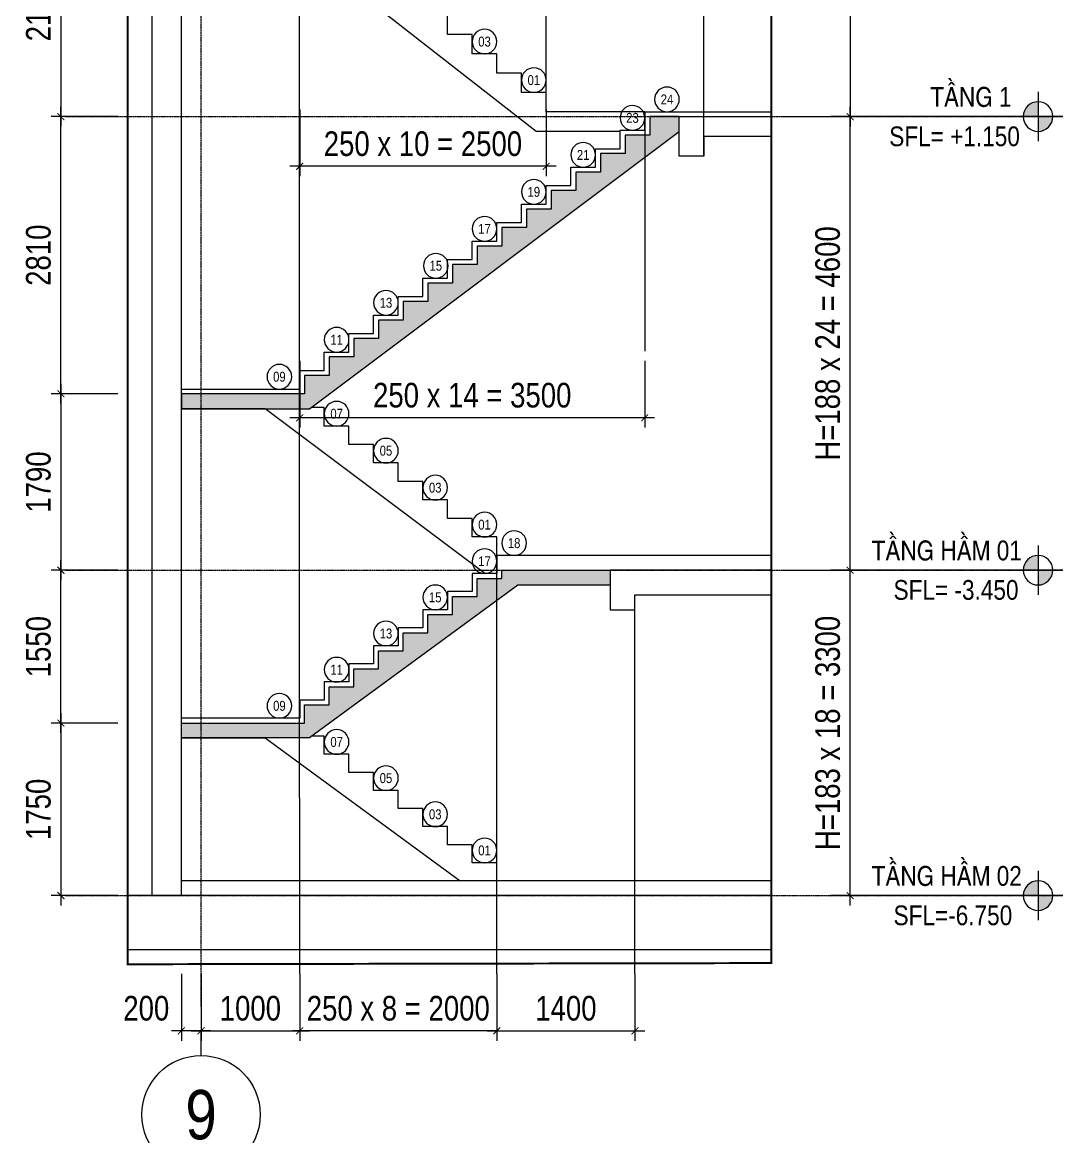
# Model space of a CAD drawing. Header units: millimetres. Extents: x 379264 to 1158416, y -283062 to 356890.
# Drawn here: x 848044 to 853320, y -21047 to -15396 of the extents above; entities that cross this region are included whole.
import ezdxf
from ezdxf.enums import TextEntityAlignment as Align

# ---------------------------------------------------------------- set-up
doc = ezdxf.new("R2010")
doc.units = ezdxf.units.MM
for name, pattern in [('BLOCK B - CHI TIET THANG 5$0$HIDDEN', [0.375, 0.25, -0.125]), ('CENTER', [2, 1.25, -0.25, 0.25, -0.25]), ('DASHED2', [0.375, 0.25, -0.125])]:
    doc.linetypes.add(name, pattern=pattern)
for name, color, linetype in [('02PM. TEXT B', 4, 'Continuous'), ('03PM. TEXT C', 1, 'Continuous'), ('05PM. FRAME', 4, 'Continuous'), ('11PM. DIM', 2, 'Continuous'), ('12PM. GRID', 8, 'CENTER'), ('13PM. HATCH', 8, 'Continuous'), ('BLOCK A - CHI TIET THANG 1$0$Ky hieu Truc', 1, 'Continuous'), ('BLOCK B - CHI TIET THANG 5$0$Hatch vat lieu', 252, 'Continuous'), ('BLOCK B - CHI TIET THANG 5$0$Number Step', 94, 'Continuous')]:
    doc.layers.add(name, color=color, linetype=linetype)
doc.styles.add('[PMDC2013]STYLE', font='arial.ttf', dxfattribs={"width": 0.8})
doc.styles.add('BLOCK A - CHI TIET THANG 1$0$VNI-HelveC', font='VHELVCN_0.TTF')
doc.styles.add('BLOCK B - CHI TIET THANG 5$0$VNI-HelveCB', font='VHELVCB_0.TTF')
doc.dimstyles.new('BLOCK A - CHI TIET THANG 1$0$Dim 50 (A1-A2)', dxfattribs={"dimscale": 50, "dimtxt": 2.5, "dimasz": 0.7, "dimexe": 1, "dimexo": 1, "dimgap": 1, "dimtad": 1, "dimdec": 0, "dimzin": 12, "dimdsep": 46, "dimtxsty": '[PMDC2013]STYLE', "dimblk": 'ARCHTICK', "dimcen": 0, "dimdle": 1, "dimclrd": 2, "dimclre": 2, "dimclrt": 4, "dimadec": 0, "dimazin": 0, "dimtfac": 1, "dimtdec": 0, "dimtix": 1, "dimtmove": 2, "dimatfit": 3, "dimldrblk": 'ARCHTICK', "dimfxl": 1, "dimtolj": 1, "dimtzin": 0, "dimarcsym": 0})
pattern_1 = [(82.5, (823626.177, -20595.447), (-26.8036, 25.106512), [0, -28.956, 0, -32.385, 0, -30.95625]), (52.5, (823626.177, -20595.447), (-14.17582, 61.85496), [0, -15.621, 0, -26.0985, 0, -10.00125]), (12.5, (823609.608, -20612.015), (41.872487, 42.024923), [0, -9.525, 0, -34.29, 0, -44.7675]), (2.5, (823609.61, -20612.015), (28.67108, 52.31631), [0, -4.7625, 0, -22.479, 0, -25.7175])]

# ---------------------------------------------------------------- blocks, each defined once
blk = doc.blocks.new('BLOCK B - CHI TIET THANG 5$0$Number Step')
at = {"color": 0, "linetype": 'ByBlock'}
blk.add_circle((0, 0), 2.5, dxfattribs=at)
at = {"color": 0, "linetype": 'ByBlock', "lineweight": -2, "style": 'BLOCK B - CHI TIET THANG 5$0$VNI-HelveCB'}
blk.add_attdef('TEXT', text='', height=2, dxfattribs=at).set_placement((0, 0), align=Align.MIDDLE)
blk = doc.blocks.new('_ArchTick')
at = {"color": 0, "linetype": 'ByBlock', "const_width": 0.15}
blk.add_lwpolyline([(-0.5, -0.5), (0.5, 0.5)], dxfattribs=at)
blk = doc.blocks.new('*D761')
at = {"layer": '11PM. DIM', "color": 2, "lineweight": -2, "transparency": 16777216}
for p, q in [((852242.3, -19874.3), (852242.3, -18124.3)), ((851892.3, -18174.3), (852292.3, -18174.3)), ((852218.7, -19824.3), (852292.3, -19824.3))]:
    blk.add_line(p, q, dxfattribs=at)
at = {"layer": 'Defpoints', "color": 0, "transparency": 16777216}
for p in [(851842.3, -18174.3), (852242.3, -18174.3), (852168.7, -19824.3)]:
    blk.add_point(p, dxfattribs=at)
at = {"layer": '11PM. DIM', "color": 2, "lineweight": -2, "transparency": 16777216, "xscale": 35, "yscale": 35, "zscale": 35}
for p, rotation in [((852242.3, -18174.3), 90), ((852242.3, -19824.3), 270)]:
    blk.add_blockref('_ArchTick', p, dxfattribs=dict(at, rotation=rotation))
at = {"layer": '11PM. DIM', "color": 4, "transparency": 16777216, "insert": (852128.5, -18999.3), "char_height": 125, "attachment_point": 5, "rotation": 90, "style": '[PMDC2013]STYLE'}
blk.add_mtext('\\A1;H=183 x 18 = 3300', dxfattribs=at)
blk = doc.blocks.new('*D762')
at = {"layer": '11PM. DIM', "color": 2, "lineweight": -2, "transparency": 16777216}
for p, q in [((852242.3, -13674.3), (852242.3, -15924.3)), ((851892.3, -13724.3), (852292.3, -13724.3)), ((851892.3, -15874.3), (852292.3, -15874.3))]:
    blk.add_line(p, q, dxfattribs=at)
at = {"layer": 'Defpoints', "color": 0, "transparency": 16777216}
for p in [(851842.3, -13724.3), (851842.3, -15874.3), (852242.3, -15874.3)]:
    blk.add_point(p, dxfattribs=at)
at = {"layer": '11PM. DIM', "color": 2, "lineweight": -2, "transparency": 16777216, "xscale": 35, "yscale": 35, "zscale": 35}
for p, rotation in [((852242.3, -13724.3), 90), ((852242.3, -15874.3), 270)]:
    blk.add_blockref('_ArchTick', p, dxfattribs=dict(at, rotation=rotation))
at = {"layer": '11PM. DIM', "color": 4, "transparency": 16777216, "insert": (852128.5, -14799.3), "char_height": 125, "attachment_point": 5, "rotation": 90, "style": '[PMDC2013]STYLE'}
blk.add_mtext('\\A1;195 x 22 = 4300', dxfattribs=at)
blk = doc.blocks.new('*D763')
at = {"layer": '11PM. DIM', "color": 2, "lineweight": -2, "transparency": 16777216}
for p, q in [((851892.3, -15874.4), (852292.3, -15874.4)), ((852242.3, -18224.3), (852242.3, -15824.4)), ((852231.4, -18174.3), (852192.3, -18174.3))]:
    blk.add_line(p, q, dxfattribs=at)
at = {"layer": 'Defpoints', "color": 0, "transparency": 16777216}
for p in [(851842.3, -15874.4), (852242.3, -15874.4), (852281.4, -18174.3)]:
    blk.add_point(p, dxfattribs=at)
at = {"layer": '11PM. DIM', "color": 2, "lineweight": -2, "transparency": 16777216, "xscale": 35, "yscale": 35, "zscale": 35}
for p, rotation in [((852242.3, -15874.4), 90), ((852242.3, -18174.3), 270)]:
    blk.add_blockref('_ArchTick', p, dxfattribs=dict(at, rotation=rotation))
at = {"layer": '11PM. DIM', "color": 4, "transparency": 16777216, "insert": (852128.5, -17024.3), "char_height": 125, "attachment_point": 5, "rotation": 90, "style": '[PMDC2013]STYLE'}
blk.add_mtext('\\A1;H=188 x 24 = 4600', dxfattribs=at)
blk = doc.blocks.new('BLOCK A - CHI TIET THANG 1$0$Level')
at = {"linetype": 'ByBlock'}
h = blk.add_hatch(color=0, dxfattribs=at)
h.paths.add_polyline_path([(0, 1.5), (0, 0), (1.5, 0, 0.414214)])
h.paths.add_polyline_path([(0, 0), (-1.5, 0, 0.414214), (0, -1.5)])
at = {"color": 0, "linetype": 'ByBlock'}
for p, q in [((0, 2.5), (0, -2.5)), ((-2.5, 0), (21, 0))]:
    blk.add_line(p, q, dxfattribs=at)
blk.add_circle((0, 0), 1.5, dxfattribs=at)
at = {"color": 0, "linetype": 'ByBlock', "lineweight": -2, "style": 'BLOCK A - CHI TIET THANG 1$0$VNI-HelveC'}
for tag, p in [('FLOOR', (2.5, 1)), ('LEVEL', (2.5, -3))]:
    blk.add_attdef(tag, p, '', height=2, dxfattribs=at)
blk = doc.blocks.new('BLOCK A - CHI TIET THANG 1$0$HTT-Grid')
at = {"layer": '05PM. FRAME', "linetype": 'ByBlock', "lineweight": -2}
blk.add_line((0, -2.5), (0, 0), dxfattribs=at)
blk.add_circle((0, -8.5), 6, dxfattribs=at)
at = {"layer": '03PM. TEXT C', "linetype": 'ByBlock', "lineweight": -2, "style": '[PMDC2013]STYLE', "width": 0.8}
blk.add_attdef('GRID', text='', height=5, dxfattribs=at).set_placement((0, -8.5), align=Align.MIDDLE)
blk = doc.blocks.new('*D767')
at = {"layer": '11PM. DIM', "color": 2, "lineweight": -2, "transparency": 16777216}
for p, q in [((848950.8, -20221.6), (848950.8, -20559.8)), ((849450.8, -20221.6), (849450.8, -20559.8)), ((848900.8, -20509.8), (849500.8, -20509.8))]:
    blk.add_line(p, q, dxfattribs=at)
at = {"layer": 'Defpoints', "color": 0, "transparency": 16777216}
for p in [(848950.8, -20171.6), (849450.8, -20171.6), (849450.8, -20509.8)]:
    blk.add_point(p, dxfattribs=at)
at = {"layer": '11PM. DIM', "color": 2, "lineweight": -2, "transparency": 16777216, "xscale": 35, "yscale": 35, "zscale": 35, "rotation": 180}
blk.add_blockref('_ArchTick', (848950.8, -20509.8), dxfattribs=at)
at = {"layer": '11PM. DIM', "color": 2, "lineweight": -2, "transparency": 16777216, "xscale": 35, "yscale": 35, "zscale": 35}
blk.add_blockref('_ArchTick', (849450.8, -20509.8), dxfattribs=at)
at = {"layer": '11PM. DIM', "color": 4, "transparency": 16777216, "insert": (849200.8, -20396), "char_height": 125, "attachment_point": 5, "style": '[PMDC2013]STYLE'}
blk.add_mtext('\\A1;1000', dxfattribs=at)
blk = doc.blocks.new('*D768')
at = {"layer": '11PM. DIM', "color": 2, "lineweight": -2, "transparency": 16777216}
for p, q in [((848850.8, -20221.6), (848850.8, -20559.8)), ((848950.8, -20221.6), (848950.8, -20559.8)), ((849000.8, -20509.8), (848800.8, -20509.8))]:
    blk.add_line(p, q, dxfattribs=at)
at = {"layer": 'Defpoints', "color": 0, "transparency": 16777216}
for p in [(848850.8, -20171.6), (848950.8, -20171.6), (848850.8, -20509.8)]:
    blk.add_point(p, dxfattribs=at)
at = {"layer": '11PM. DIM', "color": 2, "lineweight": -2, "transparency": 16777216, "xscale": 35, "yscale": 35, "zscale": 35, "rotation": 180}
blk.add_blockref('_ArchTick', (848850.8, -20509.8), dxfattribs=at)
at = {"layer": '11PM. DIM', "color": 2, "lineweight": -2, "transparency": 16777216, "xscale": 35, "yscale": 35, "zscale": 35}
blk.add_blockref('_ArchTick', (848950.8, -20509.8), dxfattribs=at)
at = {"layer": '11PM. DIM', "color": 4, "transparency": 16777216, "insert": (848673.1, -20396), "char_height": 125, "attachment_point": 5, "style": '[PMDC2013]STYLE'}
blk.add_mtext('\\A1;200', dxfattribs=at)
blk = doc.blocks.new('*D770')
at = {"layer": '11PM. DIM', "color": 2, "lineweight": -2, "transparency": 16777216}
for p, q in [((848240.1, -18899.3), (848240.1, -19874.1)), ((848528.3, -18949.3), (848190.1, -18949.3)), ((848528.3, -19824.1), (848190.1, -19824.1))]:
    blk.add_line(p, q, dxfattribs=at)
at = {"layer": 'Defpoints', "color": 0, "transparency": 16777216}
for p in [(848578.3, -18949.3), (848240.1, -19824.1), (848578.3, -19824.1)]:
    blk.add_point(p, dxfattribs=at)
at = {"layer": '11PM. DIM', "color": 2, "lineweight": -2, "transparency": 16777216, "xscale": 35, "yscale": 35, "zscale": 35}
for p, rotation in [((848240.1, -18949.3), 90), ((848240.1, -19824.1), 270)]:
    blk.add_blockref('_ArchTick', p, dxfattribs=dict(at, rotation=rotation))
at = {"layer": '11PM. DIM', "color": 4, "transparency": 16777216, "insert": (848126.3, -19386.7), "char_height": 125, "attachment_point": 5, "rotation": 90, "style": '[PMDC2013]STYLE'}
blk.add_mtext('\\A1;1750', dxfattribs=at)
blk = doc.blocks.new('*D771')
at = {"layer": '11PM. DIM', "color": 2, "lineweight": -2, "transparency": 16777216}
for p, q in [((848240.1, -18999.3), (848240.1, -18124.3)), ((848528.3, -18174.3), (848190.1, -18174.3)), ((848528.3, -18949.3), (848190.1, -18949.3))]:
    blk.add_line(p, q, dxfattribs=at)
at = {"layer": 'Defpoints', "color": 0, "transparency": 16777216}
for p in [(848240.1, -18174.3), (848578.3, -18174.3), (848578.3, -18949.3)]:
    blk.add_point(p, dxfattribs=at)
at = {"layer": '11PM. DIM', "color": 2, "lineweight": -2, "transparency": 16777216, "xscale": 35, "yscale": 35, "zscale": 35}
for p, rotation in [((848240.1, -18174.3), 90), ((848240.1, -18949.3), 270)]:
    blk.add_blockref('_ArchTick', p, dxfattribs=dict(at, rotation=rotation))
at = {"layer": '11PM. DIM', "color": 4, "transparency": 16777216, "insert": (848126.3, -18561.8), "char_height": 125, "attachment_point": 5, "rotation": 90, "style": '[PMDC2013]STYLE'}
blk.add_mtext('\\A1;1550', dxfattribs=at)
blk = doc.blocks.new('*D772')
at = {"layer": '11PM. DIM', "color": 2, "lineweight": -2, "transparency": 16777216}
for p, q in [((848240.1, -17229.5), (848240.1, -18224.3)), ((848528.3, -17279.5), (848190.1, -17279.5)), ((848528.3, -18174.3), (848190.1, -18174.3))]:
    blk.add_line(p, q, dxfattribs=at)
at = {"layer": 'Defpoints', "color": 0, "transparency": 16777216}
for p in [(848578.3, -17279.5), (848240.1, -18174.3), (848578.3, -18174.3)]:
    blk.add_point(p, dxfattribs=at)
at = {"layer": '11PM. DIM', "color": 2, "lineweight": -2, "transparency": 16777216, "xscale": 35, "yscale": 35, "zscale": 35}
for p, rotation in [((848240.1, -17279.5), 90), ((848240.1, -18174.3), 270)]:
    blk.add_blockref('_ArchTick', p, dxfattribs=dict(at, rotation=rotation))
at = {"layer": '11PM. DIM', "color": 4, "transparency": 16777216, "insert": (848126.3, -17726.9), "char_height": 125, "attachment_point": 5, "rotation": 90, "style": '[PMDC2013]STYLE'}
blk.add_mtext('\\A1;1790', dxfattribs=at)
blk = doc.blocks.new('*D773')
at = {"layer": '11PM. DIM', "color": 2, "lineweight": -2, "transparency": 16777216}
for p, q in [((848528.3, -15874.3), (848190.1, -15874.3)), ((848240.1, -17329.5), (848240.1, -15824.3)), ((848528.3, -17279.5), (848190.1, -17279.5))]:
    blk.add_line(p, q, dxfattribs=at)
at = {"layer": 'Defpoints', "color": 0, "transparency": 16777216}
for p in [(848240.1, -15874.3), (848578.3, -15874.3), (848578.3, -17279.5)]:
    blk.add_point(p, dxfattribs=at)
at = {"layer": '11PM. DIM', "color": 2, "lineweight": -2, "transparency": 16777216, "xscale": 35, "yscale": 35, "zscale": 35}
for p, rotation in [((848240.1, -15874.3), 90), ((848240.1, -17279.5), 270)]:
    blk.add_blockref('_ArchTick', p, dxfattribs=dict(at, rotation=rotation))
at = {"layer": '11PM. DIM', "color": 4, "transparency": 16777216, "insert": (848126.3, -16576.9), "char_height": 125, "attachment_point": 5, "rotation": 90, "style": '[PMDC2013]STYLE'}
blk.add_mtext('\\A1;2810', dxfattribs=at)
blk = doc.blocks.new('*D774')
at = {"layer": '11PM. DIM', "color": 2, "lineweight": -2, "transparency": 16777216}
for p, q in [((848528.3, -14799.3), (848190.1, -14799.3)), ((848240.1, -14749.3), (848240.1, -15924.3)), ((848528.3, -15874.3), (848190.1, -15874.3))]:
    blk.add_line(p, q, dxfattribs=at)
at = {"layer": 'Defpoints', "color": 0, "transparency": 16777216}
for p in [(848578.3, -14799.3), (848240.1, -15874.3), (848578.3, -15874.3)]:
    blk.add_point(p, dxfattribs=at)
at = {"layer": '11PM. DIM', "color": 2, "lineweight": -2, "transparency": 16777216, "xscale": 35, "yscale": 35, "zscale": 35}
for p, rotation in [((848240.1, -14799.3), 90), ((848240.1, -15874.3), 270)]:
    blk.add_blockref('_ArchTick', p, dxfattribs=dict(at, rotation=rotation))
at = {"layer": '11PM. DIM', "color": 4, "transparency": 16777216, "insert": (848126.3, -15336.8), "char_height": 125, "attachment_point": 5, "rotation": 90, "style": '[PMDC2013]STYLE'}
blk.add_mtext('\\A1;2150', dxfattribs=at)
blk = doc.blocks.new('*D784')
at = {"layer": '11PM. DIM', "color": 2, "lineweight": -2, "transparency": 16777216}
for p, q in [((849450.8, -20221.6), (849450.8, -20559.8)), ((850450.8, -20221.6), (850450.8, -20559.8)), ((849450.8, -20509.8), (849415.8, -20509.8)), ((850450.8, -20509.8), (849450.8, -20509.8)), ((850450.8, -20509.8), (850485.8, -20509.8))]:
    blk.add_line(p, q, dxfattribs=at)
at = {"layer": 'Defpoints', "color": 0, "transparency": 16777216}
for p in [(849450.8, -20171.6), (850450.8, -20171.6), (849450.8, -20509.8)]:
    blk.add_point(p, dxfattribs=at)
at = {"layer": '11PM. DIM', "color": 2, "lineweight": -2, "transparency": 16777216, "xscale": 35, "yscale": 35, "zscale": 35}
blk.add_blockref('_ArchTick', (849450.8, -20509.8), dxfattribs=at)
at = {"layer": '11PM. DIM', "color": 2, "lineweight": -2, "transparency": 16777216, "xscale": 35, "yscale": 35, "zscale": 35, "rotation": 180}
blk.add_blockref('_ArchTick', (850450.8, -20509.8), dxfattribs=at)
at = {"layer": '11PM. DIM', "color": 4, "transparency": 16777216, "insert": (849950.8, -20396), "char_height": 125, "attachment_point": 5, "style": '[PMDC2013]STYLE'}
blk.add_mtext('\\A1;250 x 8 = 2000', dxfattribs=at)
blk = doc.blocks.new('*D785')
at = {"layer": '11PM. DIM', "color": 2, "lineweight": -2, "transparency": 16777216}
for p, q in [((850450.8, -20221.6), (850450.8, -20559.8)), ((851150.9, -20221.6), (851150.9, -20559.8)), ((850400.8, -20509.8), (851200.9, -20509.8))]:
    blk.add_line(p, q, dxfattribs=at)
at = {"layer": 'Defpoints', "color": 0, "transparency": 16777216}
for p in [(850450.8, -20171.6), (851150.9, -20171.6), (851150.9, -20509.8)]:
    blk.add_point(p, dxfattribs=at)
at = {"layer": '11PM. DIM', "color": 2, "lineweight": -2, "transparency": 16777216, "xscale": 35, "yscale": 35, "zscale": 35, "rotation": 180}
blk.add_blockref('_ArchTick', (850450.8, -20509.8), dxfattribs=at)
at = {"layer": '11PM. DIM', "color": 2, "lineweight": -2, "transparency": 16777216, "xscale": 35, "yscale": 35, "zscale": 35}
blk.add_blockref('_ArchTick', (851150.9, -20509.8), dxfattribs=at)
at = {"layer": '11PM. DIM', "color": 4, "transparency": 16777216, "insert": (850800.9, -20396), "char_height": 125, "attachment_point": 5, "style": '[PMDC2013]STYLE'}
blk.add_mtext('\\A1;1400', dxfattribs=at)
blk = doc.blocks.new('*D786')
at = {"layer": '11PM. DIM', "color": 2, "lineweight": -2, "transparency": 16777216}
for p, q in [((849450.8, -17113.2), (849450.8, -17451.3)), ((851200.8, -17113.2), (851200.8, -17451.3)), ((851250.8, -17401.3), (849400.8, -17401.3))]:
    blk.add_line(p, q, dxfattribs=at)
at = {"layer": 'Defpoints', "color": 0, "transparency": 16777216}
for p in [(849450.8, -17063.2), (851200.8, -17063.2), (849450.8, -17401.3)]:
    blk.add_point(p, dxfattribs=at)
at = {"layer": '11PM. DIM', "color": 2, "lineweight": -2, "transparency": 16777216, "xscale": 35, "yscale": 35, "zscale": 35, "rotation": 180}
blk.add_blockref('_ArchTick', (849450.8, -17401.3), dxfattribs=at)
at = {"layer": '11PM. DIM', "color": 2, "lineweight": -2, "transparency": 16777216, "xscale": 35, "yscale": 35, "zscale": 35}
blk.add_blockref('_ArchTick', (851200.8, -17401.3), dxfattribs=at)
at = {"layer": '11PM. DIM', "color": 4, "transparency": 16777216, "insert": (850325.8, -17287.5), "char_height": 125, "attachment_point": 5, "style": '[PMDC2013]STYLE'}
blk.add_mtext('\\A1;250 x 14 = 3500', dxfattribs=at)
blk = doc.blocks.new('*D787')
at = {"layer": '11PM. DIM', "color": 2, "lineweight": -2, "transparency": 16777216}
for p, q in [((849450.8, -15837.8), (849450.8, -16176)), ((850700.8, -15837.8), (850700.8, -16176)), ((850750.8, -16126), (849400.8, -16126))]:
    blk.add_line(p, q, dxfattribs=at)
at = {"layer": 'Defpoints', "color": 0, "transparency": 16777216}
for p in [(849450.8, -15787.8), (850700.8, -15787.8), (849450.8, -16126)]:
    blk.add_point(p, dxfattribs=at)
at = {"layer": '11PM. DIM', "color": 2, "lineweight": -2, "transparency": 16777216, "xscale": 35, "yscale": 35, "zscale": 35, "rotation": 180}
blk.add_blockref('_ArchTick', (849450.8, -16126), dxfattribs=at)
at = {"layer": '11PM. DIM', "color": 2, "lineweight": -2, "transparency": 16777216, "xscale": 35, "yscale": 35, "zscale": 35}
blk.add_blockref('_ArchTick', (850700.8, -16126), dxfattribs=at)
at = {"layer": '11PM. DIM', "color": 4, "transparency": 16777216, "insert": (850075.8, -16012.2), "char_height": 125, "attachment_point": 5, "style": '[PMDC2013]STYLE'}
blk.add_mtext('\\A1;250 x 10 = 2500', dxfattribs=at)

msp = doc.modelspace()

# ---------------------------------------------------------------- hatches: boundary and pattern name
at = {"layer": '13PM. HATCH'}
h = msp.add_hatch(dxfattribs=at)
h.set_pattern_fill('AR-SAND', color=256, scale=0.75, angle=45, style=0)
h.set_pattern_definition(pattern_1)
h.paths.add_polyline_path([(851375.81, -15949.28), (851375.81, -15874.28), (851225.81, -15874.28), (851225.81, -15968.03), (851100.81, -15968.03), (851100.81, -16061.78), (850975.81, -16061.78), (850975.81, -16155.53), (850850.81, -16155.53), (850850.81, -16249.28), (850725.81, -16249.28), (850725.81, -16343.03), (850600.81, -16343.03), (850600.81, -16436.78), (850475.81, -16436.78), (850475.81, -16530.53), (850350.81, -16530.53), (850350.81, -16624.28), (850225.81, -16624.28), (850225.81, -16718.03), (850100.81, -16718.03), (850100.81, -16811.78), (849975.81, -16811.78), (849975.81, -16905.53), (849850.81, -16905.53), (849850.81, -16999.28), (849725.81, -16999.28), (849725.81, -17093.03), (849600.81, -17093.03), (849600.81, -17186.78), (849475.81, -17186.78), (849475.81, -17280.53), (848850.81, -17280.53), (848850.81, -17355.53), (849500.81, -17355.53)])
h = msp.add_hatch(dxfattribs=at)
h.set_pattern_fill('AR-SAND', color=256, scale=0.75, angle=45, style=0)
h.set_pattern_definition(pattern_1)
h.paths.add_polyline_path([(851025.81, -18249.28), (850557.18, -18249.28), (849500.36, -19024.28), (848850.81, -19024.28), (848850.81, -18949.28), (849475.81, -18949.28), (849475.81, -18857.61), (849600.81, -18857.61), (849600.81, -18765.94), (849725.81, -18765.94), (849725.81, -18674.28), (849850.81, -18674.28), (849850.81, -18582.61), (849975.81, -18582.61), (849975.81, -18490.94), (850100.81, -18490.94), (850100.81, -18399.28), (850225.81, -18399.28), (850225.81, -18307.61), (850350.81, -18307.61), (850350.81, -18215.94), (850475.81, -18215.94), (850475.81, -18174.28), (850625.81, -18174.28), (851025.81, -18174.28)])

# ---------------------------------------------------------------- linework, layer by layer
at = {"linetype": 'BLOCK B - CHI TIET THANG 5$0$HIDDEN', "ltscale": 10, "const_width": 10}
msp.add_lwpolyline([(851842.34, -20166.23), (851842.34, -9624.66), (848578.29, -9624.54), (848578.29, -20172.26)], close=True, dxfattribs=at)
at = {"layer": '05PM. FRAME', "ltscale": 0.25}
for p, q in [((851842.34, -19824.28), (848578.29, -19824.28)), ((851842.34, -20099.28), (848578.29, -20099.28))]:
    msp.add_line(p, q, dxfattribs=at)
for points in [[(848700.81, -6318.81), (848700.81, -19824.28), (848850.81, -19824.28), (848850.81, -6318.81)], [(851500.81, -15974.28), (851500.81, -16074.28), (851375.81, -16074.28), (851375.81, -15874.28), (851842.34, -15874.28)], [(851842.34, -15974.28), (851500.81, -15974.28)], [(851025.81, -18249.28), (850557.18, -18249.28), (849500.36, -19024.28), (848850.81, -19024.28), (848850.81, -18949.28), (849475.81, -18949.28), (849475.81, -18857.61), (849600.81, -18857.61), (849600.81, -18765.94), (849725.81, -18765.94), (849725.81, -18674.28), (849850.81, -18674.28), (849850.81, -18582.61), (849975.81, -18582.61), (849975.81, -18490.94), (850100.81, -18490.94), (850100.81, -18399.28), (850225.81, -18399.28), (850225.81, -18307.61), (850350.81, -18307.61), (850350.81, -18215.94), (850475.81, -18215.94), (850475.81, -18174.28), (850625.81, -18174.28), (850625.81, -18174.28), (851025.81, -18174.28), (851025.81, -18249.28)], [(851842.34, -18174.28), (851025.81, -18174.28), (851025.81, -18374.28), (851150.81, -18374.28), (851150.81, -18299.28), (851842.34, -18299.28)]]:
    msp.add_lwpolyline(points, dxfattribs=at)
msp.add_lwpolyline([(851375.81, -15949.28), (851375.81, -15874.28), (851225.81, -15874.28), (851225.81, -15968.03), (851100.81, -15968.03), (851100.81, -16061.78), (850975.81, -16061.78), (850975.81, -16155.53), (850850.81, -16155.53), (850850.81, -16249.28), (850725.81, -16249.28), (850725.81, -16343.03), (850600.81, -16343.03), (850600.81, -16436.78), (850475.81, -16436.78), (850475.81, -16530.53), (850350.81, -16530.53), (850350.81, -16624.28), (850225.81, -16624.28), (850225.81, -16718.03), (850100.81, -16718.03), (850100.81, -16811.78), (849975.81, -16811.78), (849975.81, -16905.53), (849850.81, -16905.53), (849850.81, -16999.28), (849725.81, -16999.28), (849725.81, -17093.03), (849600.81, -17093.03), (849600.81, -17186.78), (849475.81, -17186.78), (849475.81, -17280.53), (848850.81, -17280.53), (848850.81, -17355.53), (849500.81, -17355.53)], close=True, dxfattribs=at)
at = {"layer": '12PM. GRID', "linetype": 'DASHED2', "ltscale": 3}
for p, q in [((849450.81, -20221.62), (849450.64, -6006.85)), ((851500.81, -16074.28), (851500.81, -6006.85)), ((850700.81, -15751.55), (850700.81, -11799.28)), ((851200.81, -15849.28), (851200.81, -17063.16)), ((850450.82, -20221.62), (850450.65, -18005.53)), ((851150.95, -20221.62), (851150.95, -18374.28))]:
    msp.add_line(p, q, dxfattribs=at)
at = {"layer": '12PM. GRID', "ltscale": 3}
for p, q in [((848950.81, -20387.06), (848950.81, -6318.81)), ((848260.42, -15874.28), (853320.07, -15874.28)), ((848260.42, -18174.28), (853320.07, -18174.28)), ((848260.42, -19824.41), (853320.07, -19824.41))]:
    msp.add_line(p, q, dxfattribs=at)
at = {"layer": '13PM. HATCH'}
for points in [[(851075.81, -15949.28), (850649.97, -15949.28), (849274.97, -14874.28)], [(851200.81, -15849.28), (850700.81, -15849.28), (850700.81, -15751.55), (850575.81, -15751.55), (850575.81, -15653.82), (850450.81, -15653.82), (850450.81, -15556.09), (850325.81, -15556.09), (850325.81, -15458.37), (850200.81, -15458.37), (850200.81, -15360.64), (850075.81, -15360.64), (850075.81, -15262.91), (849950.81, -15262.91), (849950.81, -15165.19), (849825.81, -15165.19), (849825.81, -15067.46), (849700.81, -15067.46), (849700.81, -14969.73), (849575.81, -14969.73), (849575.81, -14872), (849504.55, -14872)], [(848850.81, -17255.53), (849450.81, -17255.53), (849450.81, -17161.78), (849575.81, -17161.78), (849575.81, -17068.03), (849700.81, -17068.03), (849700.81, -16974.28), (849825.81, -16974.28), (849825.81, -16880.53), (849950.81, -16880.53), (849950.81, -16786.78), (850075.81, -16786.78), (850075.81, -16693.03), (850200.81, -16693.03), (850200.81, -16599.28), (850325.81, -16599.28), (850325.81, -16505.53), (850450.81, -16505.53), (850450.81, -16411.78), (850575.81, -16411.78), (850575.81, -16318.03), (850700.81, -16318.03), (850700.81, -16224.28), (850825.81, -16224.28), (850825.81, -16130.53), (850950.81, -16130.53), (850950.81, -16036.78), (851075.81, -16036.78), (851075.81, -15943.03), (851200.81, -15943.03), (851200.81, -15849.28), (851842.34, -15849.28)], [(850389.7, -18190.94), (849275.81, -17355.53), (848850.81, -17355.53)], [(850450.81, -18099.28), (850450.81, -18005.53), (850325.81, -18005.53), (850325.81, -17911.78), (850200.81, -17911.78), (850200.81, -17818.03), (850075.81, -17818.03), (850075.81, -17724.28), (849950.81, -17724.28), (849950.81, -17630.53), (849825.81, -17630.53), (849825.81, -17536.78), (849700.81, -17536.78), (849700.81, -17443.03), (849575.81, -17443.03), (849575.81, -17349.28), (849509.14, -17349.28)], [(851842.34, -18099.28), (850450.81, -18099.28), (850450.81, -18190.94), (850325.81, -18190.94), (850325.81, -18282.61), (850200.81, -18282.61), (850200.81, -18374.28), (850075.81, -18374.28), (850075.81, -18465.94), (849950.81, -18465.94), (849950.81, -18557.61), (849825.81, -18557.61), (849825.81, -18649.28), (849700.81, -18649.28), (849700.81, -18740.94), (849575.81, -18740.94), (849575.81, -18832.61), (849450.81, -18832.61), (849450.81, -18924.28), (848850.81, -18924.28)], [(848850.81, -19024.28), (848850.81, -19024.28), (849276.26, -19024.28), (850264.89, -19749.28)], [(850450.81, -19749.28), (850450.81, -19657.61), (850325.81, -19657.61), (850325.81, -19565.94), (850200.81, -19565.94), (850200.81, -19474.28), (850075.81, -19474.28), (850075.81, -19382.61), (849950.81, -19382.61), (849950.81, -19290.94), (849825.81, -19290.94), (849825.81, -19199.28), (849700.81, -19199.28), (849700.81, -19107.61), (849575.81, -19107.61), (849575.81, -19015.94), (849511.73, -19015.94)]]:
    msp.add_lwpolyline(points, dxfattribs=at)
at = {"layer": 'BLOCK B - CHI TIET THANG 5$0$Hatch vat lieu'}
msp.add_lwpolyline([(851842.34, -19749.28), (848850.81, -19749.28)], dxfattribs=at)

# ---------------------------------------------------------------- block references
at = {"layer": '02PM. TEXT B'}
ref = msp.add_blockref('BLOCK A - CHI TIET THANG 1$0$Level', (853195.07, -15874.01), dxfattribs=dict(at, xscale=-50, yscale=50, zscale=50))
ref.add_attrib('LEVEL', 'SFL= +1.150', dxfattribs={"layer": '0', "color": 0, "linetype": 'ByBlock', "lineweight": -2, "height": 100, "style": 'BLOCK A - CHI TIET THANG 1$0$VNI-HelveC'}).set_placement((852440.47, -15974.01), align=Align.MIDDLE_LEFT)
ref.add_attrib('FLOOR', 'TAÀNG 1', dxfattribs={"layer": '0', "color": 0, "linetype": 'ByBlock', "lineweight": -2, "height": 100, "style": 'BLOCK A - CHI TIET THANG 1$0$VNI-HelveC'}).set_placement((852648.2, -15774.01), align=Align.MIDDLE_LEFT)
ref = msp.add_blockref('BLOCK A - CHI TIET THANG 1$0$Level', (853195.07, -18174.01), dxfattribs=dict(at, xscale=-50, yscale=50, zscale=50))
ref.add_attrib('LEVEL', 'SFL= -3.450', dxfattribs={"layer": '0', "color": 0, "linetype": 'ByBlock', "lineweight": -2, "height": 100, "style": 'BLOCK A - CHI TIET THANG 1$0$VNI-HelveC'}).set_placement((852462.34, -18274.01), align=Align.MIDDLE_LEFT)
ref.add_attrib('FLOOR', 'TAÀNG HAÀM 01', dxfattribs={"layer": '0', "color": 0, "linetype": 'ByBlock', "lineweight": -2, "height": 100, "style": 'BLOCK A - CHI TIET THANG 1$0$VNI-HelveC'}).set_placement((852351.14, -18074.01), align=Align.MIDDLE_LEFT)
ref = msp.add_blockref('BLOCK A - CHI TIET THANG 1$0$Level', (853195.07, -19824.14), dxfattribs=dict(at, xscale=-50, yscale=50, zscale=50))
ref.add_attrib('LEVEL', 'SFL=-6.750', dxfattribs={"layer": '0', "color": 0, "linetype": 'ByBlock', "lineweight": -2, "height": 100, "style": 'BLOCK A - CHI TIET THANG 1$0$VNI-HelveC'}).set_placement((852462.34, -19924.14), align=Align.MIDDLE_LEFT)
ref.add_attrib('FLOOR', 'TAÀNG HAÀM 02', dxfattribs={"layer": '0', "color": 0, "linetype": 'ByBlock', "lineweight": -2, "height": 100, "style": 'BLOCK A - CHI TIET THANG 1$0$VNI-HelveC'}).set_placement((852351.14, -19724.14), align=Align.MIDDLE_LEFT)
at = {"layer": 'BLOCK A - CHI TIET THANG 1$0$Ky hieu Truc'}
ref = msp.add_blockref('BLOCK A - CHI TIET THANG 1$0$HTT-Grid', (848950.81, -20509.81), dxfattribs=dict(at, xscale=50, yscale=50, zscale=50))
ref.add_attrib('GRID', '9', dxfattribs={"layer": '0', "linetype": 'ByBlock', "lineweight": -2, "height": 250, "style": 'BLOCK A - CHI TIET THANG 1$0$VNI-HelveC'}).set_placement((848950.81, -20934.81), align=Align.MIDDLE)
at = {"layer": 'BLOCK B - CHI TIET THANG 5$0$Number Step'}
ref = msp.add_blockref('BLOCK B - CHI TIET THANG 5$0$Number Step', (850388.31, -15493.59), dxfattribs=dict(at, xscale=-25.00000000000006, yscale=25.00000000000006, zscale=25.00000000000006))
ref.add_attrib('TEXT', '03', dxfattribs={"layer": '0', "color": 0, "linetype": 'ByBlock', "lineweight": -2, "height": 50, "style": 'BLOCK B - CHI TIET THANG 5$0$VNI-HelveCB'}).set_placement((850388.31, -15493.59), align=Align.MIDDLE)
ref = msp.add_blockref('BLOCK B - CHI TIET THANG 5$0$Number Step', (850638.31, -15689.05), dxfattribs=dict(at, xscale=-25.00000000000006, yscale=25.00000000000006, zscale=25.00000000000006))
ref.add_attrib('TEXT', '01', dxfattribs={"layer": '0', "color": 0, "linetype": 'ByBlock', "lineweight": -2, "height": 50, "style": 'BLOCK B - CHI TIET THANG 5$0$VNI-HelveCB'}).set_placement((850638.31, -15689.05), align=Align.MIDDLE)
ref = msp.add_blockref('BLOCK B - CHI TIET THANG 5$0$Number Step', (851313.31, -15786.78), dxfattribs=dict(at, xscale=-25.00000000000006, yscale=25.00000000000006, zscale=25.00000000000006))
ref.add_attrib('TEXT', '24', dxfattribs={"layer": '0', "color": 0, "linetype": 'ByBlock', "lineweight": -2, "height": 50, "style": 'BLOCK B - CHI TIET THANG 5$0$VNI-HelveCB'}).set_placement((851313.31, -15786.78), align=Align.MIDDLE)
ref = msp.add_blockref('BLOCK B - CHI TIET THANG 5$0$Number Step', (851138.31, -15880.53), dxfattribs=dict(at, xscale=-25.00000000000006, yscale=25.00000000000006, zscale=25.00000000000006))
ref.add_attrib('TEXT', '23', dxfattribs={"layer": '0', "color": 0, "linetype": 'ByBlock', "lineweight": -2, "height": 50, "style": 'BLOCK B - CHI TIET THANG 5$0$VNI-HelveCB'}).set_placement((851138.31, -15880.53), align=Align.MIDDLE)
ref = msp.add_blockref('BLOCK B - CHI TIET THANG 5$0$Number Step', (850888.31, -16068.03), dxfattribs=dict(at, xscale=-25.00000000000006, yscale=25.00000000000006, zscale=25.00000000000006))
ref.add_attrib('TEXT', '21', dxfattribs={"layer": '0', "color": 0, "linetype": 'ByBlock', "lineweight": -2, "height": 50, "style": 'BLOCK B - CHI TIET THANG 5$0$VNI-HelveCB'}).set_placement((850888.31, -16068.03), align=Align.MIDDLE)
ref = msp.add_blockref('BLOCK B - CHI TIET THANG 5$0$Number Step', (850638.31, -16255.53), dxfattribs=dict(at, xscale=-25.00000000000006, yscale=25.00000000000006, zscale=25.00000000000006))
ref.add_attrib('TEXT', '19', dxfattribs={"layer": '0', "color": 0, "linetype": 'ByBlock', "lineweight": -2, "height": 50, "style": 'BLOCK B - CHI TIET THANG 5$0$VNI-HelveCB'}).set_placement((850638.31, -16255.53), align=Align.MIDDLE)
ref = msp.add_blockref('BLOCK B - CHI TIET THANG 5$0$Number Step', (850388.31, -16443.03), dxfattribs=dict(at, xscale=-25.00000000000006, yscale=25.00000000000006, zscale=25.00000000000006))
ref.add_attrib('TEXT', '17', dxfattribs={"layer": '0', "color": 0, "linetype": 'ByBlock', "lineweight": -2, "height": 50, "style": 'BLOCK B - CHI TIET THANG 5$0$VNI-HelveCB'}).set_placement((850388.31, -16443.03), align=Align.MIDDLE)
ref = msp.add_blockref('BLOCK B - CHI TIET THANG 5$0$Number Step', (850141.15, -16630.53), dxfattribs=dict(at, xscale=-25.00000000000006, yscale=25.00000000000006, zscale=25.00000000000006))
ref.add_attrib('TEXT', '15', dxfattribs={"layer": '0', "color": 0, "linetype": 'ByBlock', "lineweight": -2, "height": 50, "style": 'BLOCK B - CHI TIET THANG 5$0$VNI-HelveCB'}).set_placement((850141.15, -16630.53), align=Align.MIDDLE)
ref = msp.add_blockref('BLOCK B - CHI TIET THANG 5$0$Number Step', (849888.31, -16818.03), dxfattribs=dict(at, xscale=-25.00000000000006, yscale=25.00000000000006, zscale=25.00000000000006))
ref.add_attrib('TEXT', '13', dxfattribs={"layer": '0', "color": 0, "linetype": 'ByBlock', "lineweight": -2, "height": 50, "style": 'BLOCK B - CHI TIET THANG 5$0$VNI-HelveCB'}).set_placement((849888.31, -16818.03), align=Align.MIDDLE)
ref = msp.add_blockref('BLOCK B - CHI TIET THANG 5$0$Number Step', (849638.31, -17005.53), dxfattribs=dict(at, xscale=-25.00000000000006, yscale=25.00000000000006, zscale=25.00000000000006))
ref.add_attrib('TEXT', '11', dxfattribs={"layer": '0', "color": 0, "linetype": 'ByBlock', "lineweight": -2, "height": 50, "style": 'BLOCK B - CHI TIET THANG 5$0$VNI-HelveCB'}).set_placement((849638.31, -17005.53), align=Align.MIDDLE)
ref = msp.add_blockref('BLOCK B - CHI TIET THANG 5$0$Number Step', (849347.96, -17193.03), dxfattribs=dict(at, xscale=-25.00000000000006, yscale=25.00000000000006, zscale=25.00000000000006))
ref.add_attrib('TEXT', '09', dxfattribs={"layer": '0', "color": 0, "linetype": 'ByBlock', "lineweight": -2, "height": 50, "style": 'BLOCK B - CHI TIET THANG 5$0$VNI-HelveCB'}).set_placement((849347.96, -17193.03), align=Align.MIDDLE)
ref = msp.add_blockref('BLOCK B - CHI TIET THANG 5$0$Number Step', (849638.3, -17380.53), dxfattribs=dict(at, xscale=-25.00000000000006, yscale=25.00000000000006, zscale=25.00000000000006))
ref.add_attrib('TEXT', '07', dxfattribs={"layer": '0', "color": 0, "linetype": 'ByBlock', "lineweight": -2, "height": 50, "style": 'BLOCK B - CHI TIET THANG 5$0$VNI-HelveCB'}).set_placement((849638.3, -17380.53), align=Align.MIDDLE)
ref = msp.add_blockref('BLOCK B - CHI TIET THANG 5$0$Number Step', (849888.31, -17568.03), dxfattribs=dict(at, xscale=-25.00000000000006, yscale=25.00000000000006, zscale=25.00000000000006))
ref.add_attrib('TEXT', '05', dxfattribs={"layer": '0', "color": 0, "linetype": 'ByBlock', "lineweight": -2, "height": 50, "style": 'BLOCK B - CHI TIET THANG 5$0$VNI-HelveCB'}).set_placement((849888.31, -17568.03), align=Align.MIDDLE)
ref = msp.add_blockref('BLOCK B - CHI TIET THANG 5$0$Number Step', (850138.31, -17755.53), dxfattribs=dict(at, xscale=-25.00000000000006, yscale=25.00000000000006, zscale=25.00000000000006))
ref.add_attrib('TEXT', '03', dxfattribs={"layer": '0', "color": 0, "linetype": 'ByBlock', "lineweight": -2, "height": 50, "style": 'BLOCK B - CHI TIET THANG 5$0$VNI-HelveCB'}).set_placement((850138.31, -17755.53), align=Align.MIDDLE)
ref = msp.add_blockref('BLOCK B - CHI TIET THANG 5$0$Number Step', (850388.31, -17943.03), dxfattribs=dict(at, xscale=-25.00000000000006, yscale=25.00000000000006, zscale=25.00000000000006))
ref.add_attrib('TEXT', '01', dxfattribs={"layer": '0', "color": 0, "linetype": 'ByBlock', "lineweight": -2, "height": 50, "style": 'BLOCK B - CHI TIET THANG 5$0$VNI-HelveCB'}).set_placement((850388.31, -17943.03), align=Align.MIDDLE)
ref = msp.add_blockref('BLOCK B - CHI TIET THANG 5$0$Number Step', (850538.31, -18036.78), dxfattribs=dict(at, xscale=-25.00000000000006, yscale=25.00000000000006, zscale=25.00000000000006))
ref.add_attrib('TEXT', '18', dxfattribs={"layer": '0', "color": 0, "linetype": 'ByBlock', "lineweight": -2, "height": 50, "style": 'BLOCK B - CHI TIET THANG 5$0$VNI-HelveCB'}).set_placement((850538.31, -18036.78), align=Align.MIDDLE)
ref = msp.add_blockref('BLOCK B - CHI TIET THANG 5$0$Number Step', (850388.31, -18128.44), dxfattribs=dict(at, xscale=-25.00000000000006, yscale=25.00000000000006, zscale=25.00000000000006))
ref.add_attrib('TEXT', '17', dxfattribs={"layer": '0', "color": 0, "linetype": 'ByBlock', "lineweight": -2, "height": 50, "style": 'BLOCK B - CHI TIET THANG 5$0$VNI-HelveCB'}).set_placement((850388.31, -18128.44), align=Align.MIDDLE)
ref = msp.add_blockref('BLOCK B - CHI TIET THANG 5$0$Number Step', (850138.31, -18311.78), dxfattribs=dict(at, xscale=-25.00000000000006, yscale=25.00000000000006, zscale=25.00000000000006))
ref.add_attrib('TEXT', '15', dxfattribs={"layer": '0', "color": 0, "linetype": 'ByBlock', "lineweight": -2, "height": 50, "style": 'BLOCK B - CHI TIET THANG 5$0$VNI-HelveCB'}).set_placement((850138.31, -18311.78), align=Align.MIDDLE)
ref = msp.add_blockref('BLOCK B - CHI TIET THANG 5$0$Number Step', (849888.31, -18495.11), dxfattribs=dict(at, xscale=-25.00000000000006, yscale=25.00000000000006, zscale=25.00000000000006))
ref.add_attrib('TEXT', '13', dxfattribs={"layer": '0', "color": 0, "linetype": 'ByBlock', "lineweight": -2, "height": 50, "style": 'BLOCK B - CHI TIET THANG 5$0$VNI-HelveCB'}).set_placement((849888.31, -18495.11), align=Align.MIDDLE)
ref = msp.add_blockref('BLOCK B - CHI TIET THANG 5$0$Number Step', (849638.31, -18678.44), dxfattribs=dict(at, xscale=-25.00000000000006, yscale=25.00000000000006, zscale=25.00000000000006))
ref.add_attrib('TEXT', '11', dxfattribs={"layer": '0', "color": 0, "linetype": 'ByBlock', "lineweight": -2, "height": 50, "style": 'BLOCK B - CHI TIET THANG 5$0$VNI-HelveCB'}).set_placement((849638.31, -18678.44), align=Align.MIDDLE)
ref = msp.add_blockref('BLOCK B - CHI TIET THANG 5$0$Number Step', (849347.96, -18861.78), dxfattribs=dict(at, xscale=-25.00000000000006, yscale=25.00000000000006, zscale=25.00000000000006))
ref.add_attrib('TEXT', '09', dxfattribs={"layer": '0', "color": 0, "linetype": 'ByBlock', "lineweight": -2, "height": 50, "style": 'BLOCK B - CHI TIET THANG 5$0$VNI-HelveCB'}).set_placement((849347.96, -18861.78), align=Align.MIDDLE)
ref = msp.add_blockref('BLOCK B - CHI TIET THANG 5$0$Number Step', (849638.3, -19045.11), dxfattribs=dict(at, xscale=-25.00000000000006, yscale=25.00000000000006, zscale=25.00000000000006))
ref.add_attrib('TEXT', '07', dxfattribs={"layer": '0', "color": 0, "linetype": 'ByBlock', "lineweight": -2, "height": 50, "style": 'BLOCK B - CHI TIET THANG 5$0$VNI-HelveCB'}).set_placement((849638.3, -19045.11), align=Align.MIDDLE)
ref = msp.add_blockref('BLOCK B - CHI TIET THANG 5$0$Number Step', (849888.31, -19228.44), dxfattribs=dict(at, xscale=-25.00000000000006, yscale=25.00000000000006, zscale=25.00000000000006))
ref.add_attrib('TEXT', '05', dxfattribs={"layer": '0', "color": 0, "linetype": 'ByBlock', "lineweight": -2, "height": 50, "style": 'BLOCK B - CHI TIET THANG 5$0$VNI-HelveCB'}).set_placement((849888.31, -19228.44), align=Align.MIDDLE)
ref = msp.add_blockref('BLOCK B - CHI TIET THANG 5$0$Number Step', (850138.31, -19411.78), dxfattribs=dict(at, xscale=-25.00000000000006, yscale=25.00000000000006, zscale=25.00000000000006))
ref.add_attrib('TEXT', '03', dxfattribs={"layer": '0', "color": 0, "linetype": 'ByBlock', "lineweight": -2, "height": 50, "style": 'BLOCK B - CHI TIET THANG 5$0$VNI-HelveCB'}).set_placement((850138.31, -19411.78), align=Align.MIDDLE)
ref = msp.add_blockref('BLOCK B - CHI TIET THANG 5$0$Number Step', (850388.31, -19595.11), dxfattribs=dict(at, xscale=-25.00000000000006, yscale=25.00000000000006, zscale=25.00000000000006))
ref.add_attrib('TEXT', '01', dxfattribs={"layer": '0', "color": 0, "linetype": 'ByBlock', "lineweight": -2, "height": 50, "style": 'BLOCK B - CHI TIET THANG 5$0$VNI-HelveCB'}).set_placement((850388.31, -19595.11), align=Align.MIDDLE)

# ---------------------------------------------------------------- dimensions: what is measured, and where the dimension line sits
at = {"layer": '11PM. DIM'}
for base, p1, p2, text, picture, middle in [((852242.34, -15874.28), (851842.34, -13724.28), (851842.34, -15874.28), '195 x 22 = <>', '*D762', (852128.48, -14799.28)), ((852242.34, -15874.41), (852281.36, -18174.28), (851842.34, -15874.41), 'H=188 x 24 = <>', '*D763', (852128.52, -17024.34)), ((852242.34, -18174.28), (852168.67, -19824.28), (851842.34, -18174.28), 'H=183 x 18 = <>', '*D761', (852128.48, -18999.28))]:
    dim = msp.add_linear_dim(base=base, p1=p1, p2=p2, angle=90, text=text, dimstyle='BLOCK A - CHI TIET THANG 1$0$Dim 50 (A1-A2)', override={"dimlfac": 2}, dxfattribs=at)
    dim.commit()
    dim.dimension.update_dxf_attribs({"geometry": picture, "text_midpoint": middle})
for base, p1, p2, angle, picture, middle in [((848240.11, -15874.28), (848578.29, -14799.28), (848578.29, -15874.28), 90, '*D774', (848126.28, -15336.78)), ((848240.10556036, -15874.27658405), (848578.29312776, -17279.52658405), (848578.29312776, -15874.27658405), 270, '*D773', (848126.28393689, -16576.90158405)), ((848240.10556036, -18174.27658405), (848578.29312776, -17279.52658405), (848578.29312776, -18174.27658405), 90, '*D772', (848126.28393689, -17726.90158405)), ((848240.11, -18174.28), (848578.29, -18949.28), (848578.29, -18174.28), 270, '*D771', (848126.28, -18561.78)), ((848240.11, -19824.14), (848578.29, -18949.28), (848578.29, -19824.14), 90, '*D770', (848126.28, -19386.71)), ((849450.81, -20509.81), (848950.81, -20171.62), (849450.81, -20171.62), 180, '*D767', (849200.81, -20395.99)), ((851150.95, -20509.81), (850450.82, -20171.62), (851150.95, -20171.62), 180, '*D785', (850800.88, -20395.99))]:
    dim = msp.add_linear_dim(base=base, p1=p1, p2=p2, angle=angle, dimstyle='BLOCK A - CHI TIET THANG 1$0$Dim 50 (A1-A2)', override={"dimlfac": 2}, dxfattribs=at)
    dim.commit()
    dim.dimension.update_dxf_attribs({"geometry": picture, "text_midpoint": middle})
for base, p1, p2, text, picture, middle in [((849450.81, -16126.02), (850700.81, -15787.83), (849450.81, -15787.83), '250 x 10 = <>', '*D787', (850075.81, -16012.2)), ((849450.81, -17401.35), (851200.81, -17063.16), (849450.81, -17063.16), '250 x 14 = <>', '*D786', (850325.81, -17287.48)), ((849450.81, -20509.81), (850450.82, -20171.62), (849450.81, -20171.62), '250 x 8 = <>', '*D784', (849950.81, -20395.99))]:
    dim = msp.add_linear_dim(base=base, p1=p1, p2=p2, text=text, dimstyle='BLOCK A - CHI TIET THANG 1$0$Dim 50 (A1-A2)', override={"dimlfac": 2}, dxfattribs=at)
    dim.commit()
    dim.dimension.update_dxf_attribs({"geometry": picture, "text_midpoint": middle})
dim = msp.add_linear_dim(base=(848850.81, -20509.81), p1=(848950.81, -20171.62), p2=(848850.81, -20171.62), dimstyle='BLOCK A - CHI TIET THANG 1$0$Dim 50 (A1-A2)', override={"dimlfac": 2}, dxfattribs=at)
dim.commit()
dim.dimension.update_dxf_attribs({"geometry": '*D768', "text_midpoint": (848673.06, -20395.99), "dimtype": 160})

doc.saveas('drawing.dxf')
